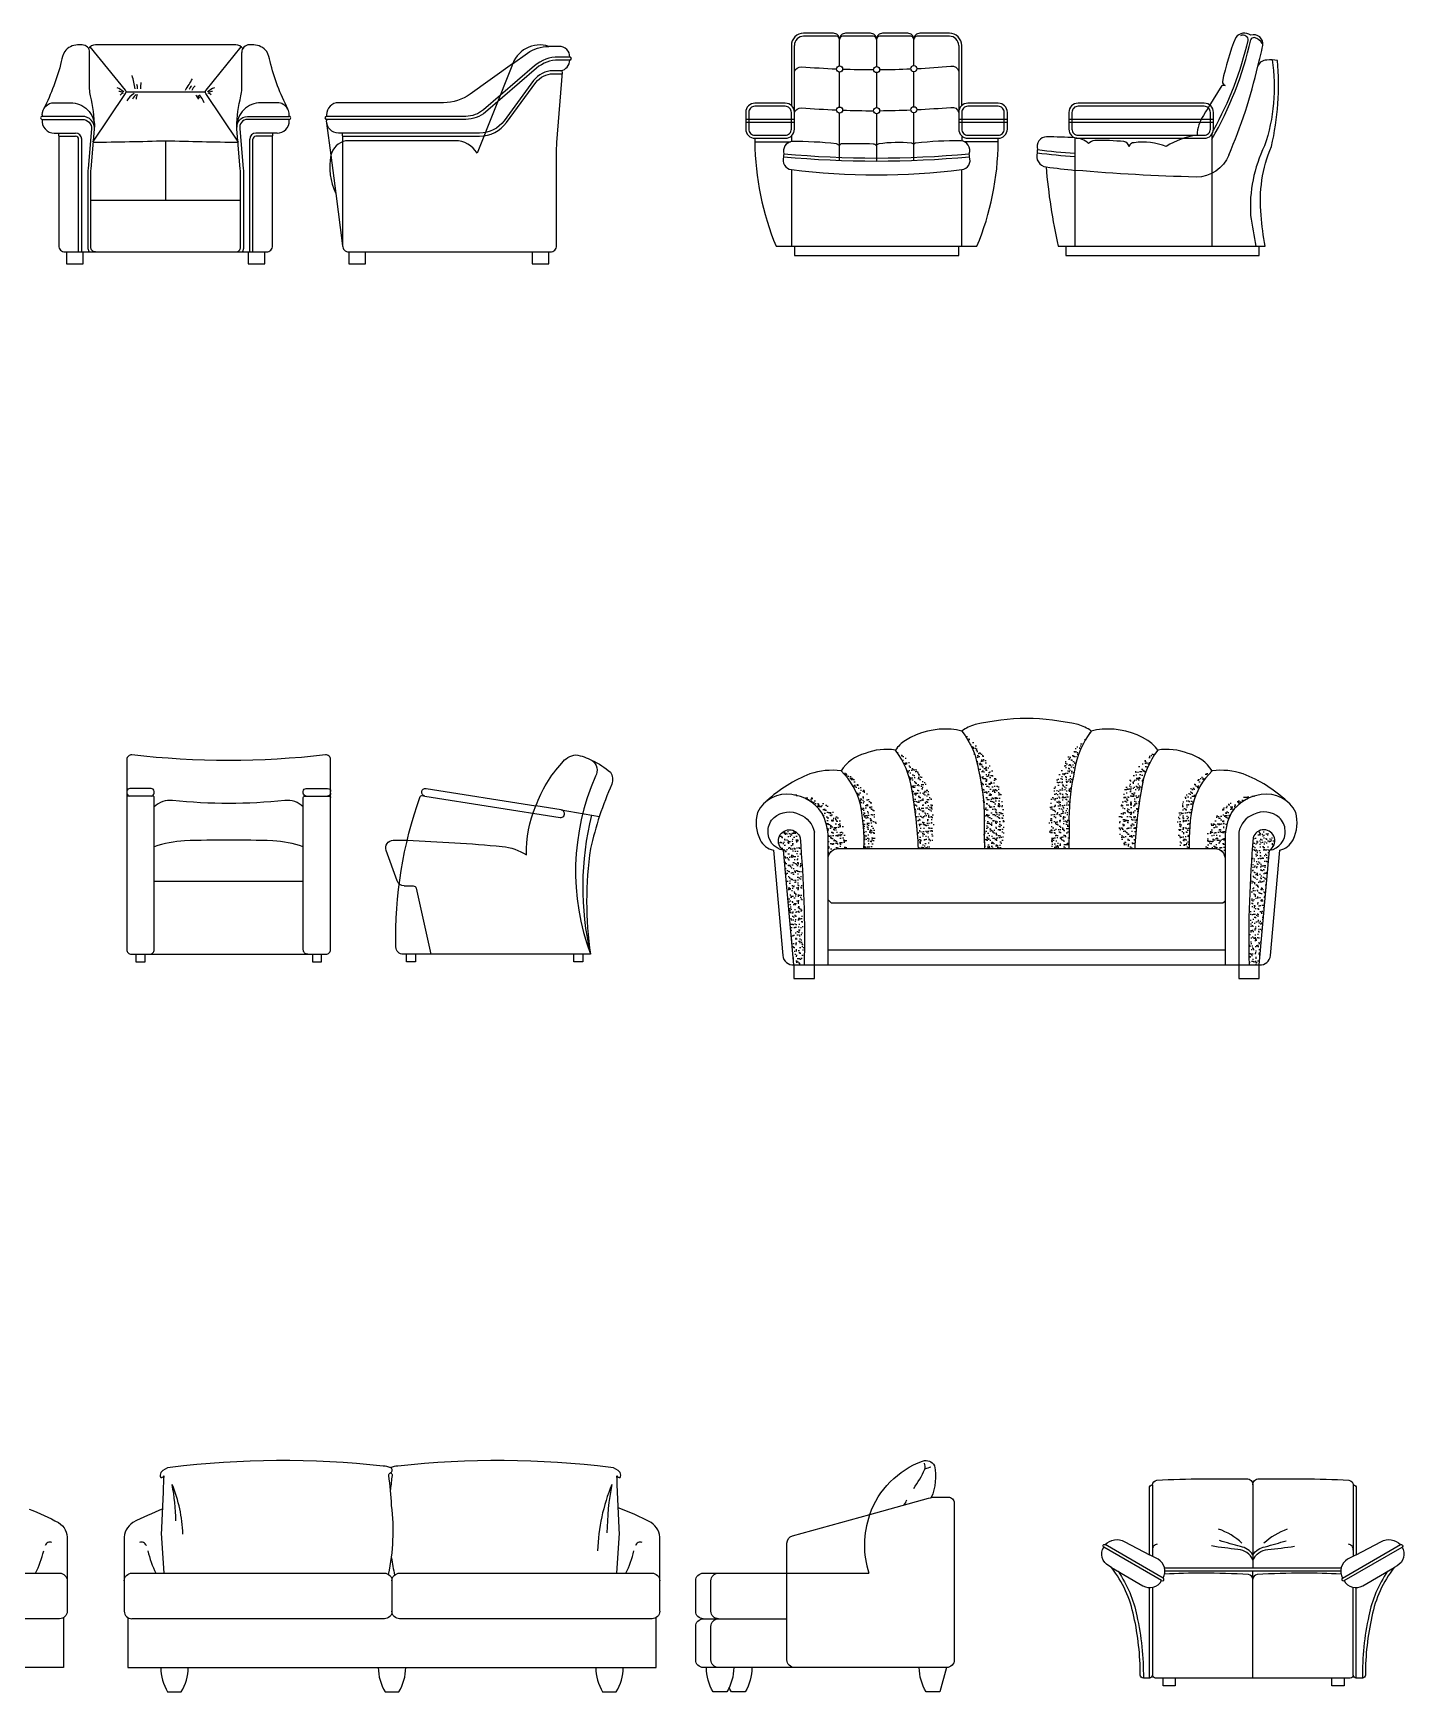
# Model space of a CAD drawing. Header units: inches. Extents: x 11 to 53.5, y 7.4 to 32.2.
# Drawn here: x 15.99 to 20.5, y 20.63 to 26.08 of the extents above; entities that cross this region are included whole.
import ezdxf

# ---------------------------------------------------------------- set-up
doc = ezdxf.new("R2010")
doc.units = ezdxf.units.IN
doc.header["$MEASUREMENT"] = 0
for name, color, linetype in [('02', 2, 'Continuous'), ('4', 4, 'Continuous'), ('8', 8, 'Continuous')]:
    doc.layers.add(name, color=color, linetype=linetype)
pattern_1 = [(37.5, (23.440257, 29.12161), (-0.000629934, 0.019268238), [0, -0.0152, 0, -0.017, 0, -0.01625]), (7.5, (23.440257, 29.12161), (0.01769777, 0.02822146), [0, -0.0082, 0, -0.0137, 0, -0.00525]), (327.5, (23.427957, 29.12161), (0.03114142, 5.659e-05), [0, -0.005, 0, -0.018, 0, -0.0235]), (317.5, (23.427957, 29.12161), (0.03006127, 0.00877676), [0, -0.0025, 0, -0.0118, 0, -0.0135])]

msp = doc.modelspace()

# ---------------------------------------------------------------- hatches: boundary and pattern name
at = {"layer": '8'}
h = msp.add_hatch(dxfattribs=at)
h.set_pattern_fill('AR-SAND', color=256, scale=0.01, style=0)
h.set_pattern_definition(pattern_1)
h.paths.add_polyline_path([(19.0478, 23.7824, -0.127665), (19.1022, 23.6539, -0.054901), (19.1211, 23.4953, 0.019917), (19.1218, 23.3966), (19.1778, 23.3966, 0.276029)])
h = msp.add_hatch(dxfattribs=at)
h.set_pattern_fill('AR-SAND', color=256, scale=0.01, style=0)
h.set_pattern_definition(pattern_1)
h.paths.add_polyline_path([(19.4726, 23.7824, 0.127665), (19.4182, 23.6539, 0.054901), (19.3993, 23.4953, -0.019917), (19.3986, 23.3966), (19.3426, 23.3966, -0.276029)])
h = msp.add_hatch(dxfattribs=at)
h.set_pattern_fill('AR-SAND', color=256, scale=0.01, style=0)
h.set_pattern_definition(pattern_1)
h.paths.add_polyline_path([(18.8292, 23.7197, -0.124146), (18.8829, 23.592, -0.029551), (18.9048, 23.3966), (18.9424, 23.3966, 0.344651)])
h = msp.add_hatch(dxfattribs=at)
h.set_pattern_fill('AR-SAND', color=256, scale=0.01, style=0)
h.set_pattern_definition(pattern_1)
h.paths.add_polyline_path([(19.6912, 23.7197, 0.124146), (19.6376, 23.592, 0.029551), (19.6156, 23.3966), (19.5781, 23.3966, -0.344651)])
h = msp.add_hatch(dxfattribs=at)
h.set_pattern_fill('AR-SAND', color=256, scale=0.01, style=0)
h.set_pattern_definition(pattern_1)
h.paths.add_polyline_path([(18.6503, 23.6516, -0.142895), (18.7142, 23.541, -0.058224), (18.7255, 23.3966), (18.7506, 23.3966, 0.401088)])
h = msp.add_hatch(dxfattribs=at)
h.set_pattern_fill('AR-SAND', color=256, scale=0.01, style=0)
h.set_pattern_definition(pattern_1)
h.paths.add_polyline_path([(19.8701, 23.6516, 0.142895), (19.8062, 23.541, 0.058224), (19.795, 23.3966), (19.7699, 23.3966, -0.401088)])
h = msp.add_hatch(dxfattribs=at)
h.set_pattern_fill('AR-SAND', color=256, scale=0.01, style=0)
h.set_pattern_definition(pattern_1)
h.paths.add_polyline_path([(18.4886, 23.5736, -0.213108), (18.5865, 23.5149, -0.123633), (18.6077, 23.4303), (18.6077, 23.3628, -0.414214), (18.6415, 23.3966), (18.67, 23.3966, 0.440527)])
h = msp.add_hatch(dxfattribs=at)
h.set_pattern_fill('AR-SAND', color=256, scale=0.01, style=0)
h.set_pattern_definition(pattern_1)
h.paths.add_polyline_path([(20.0318, 23.5736, 0.213108), (19.9339, 23.5149, 0.123633), (19.9127, 23.4303), (19.9127, 23.3628, 0.414214), (19.879, 23.3966), (19.8504, 23.3966, -0.440527)])
h = msp.add_hatch(dxfattribs=at)
h.set_pattern_fill('AR-SAND', color=256, scale=0.01, style=0)
h.set_pattern_definition(pattern_1)
h.paths.add_polyline_path([(18.529, 23.0141), (18.4952, 23.0141), (18.4615, 23.3909, -1.605544), (18.5158, 23.4218, -0.003436)])
h = msp.add_hatch(dxfattribs=at)
h.set_pattern_fill('AR-SAND', color=256, scale=0.01, style=0)
h.set_pattern_definition(pattern_1)
h.paths.add_polyline_path([(19.9915, 23.0141), (20.0252, 23.0141), (20.059, 23.3909, 1.605544), (20.0046, 23.4218, 0.003436)])

# ---------------------------------------------------------------- linework, layer by layer
at = {"layer": '02'}
for p, q in [((18.6453, 25.968), (18.6453, 26.0554)), ((18.7669, 26.0554), (18.7669, 25.9659)), ((18.8895, 25.9689), (18.8895, 26.0554)), ((18.6453, 25.833), (18.6453, 25.948)), ((18.7669, 25.9459), (18.7669, 25.8309)), ((18.8895, 25.8339), (18.8895, 25.9489)), ((16.2999, 25.8825), (16.5604, 25.8825)), ((18.3369, 25.7929), (18.4969, 25.7929)), ((18.3369, 25.7829), (18.4969, 25.7829)), ((18.6453, 25.6577), (18.6453, 25.813)), ((18.7669, 25.8109), (18.7669, 25.6554)), ((18.8895, 25.6577), (18.8895, 25.8139)), ((19.0369, 25.7929), (19.1969, 25.7929)), ((19.0369, 25.7829), (19.1969, 25.7829)), ((19.3993, 25.7929), (19.8743, 25.7929)), ((19.3993, 25.7829), (19.8743, 25.7829)), ((16.0789, 25.7373), (16.1339, 25.7373)), ((16.1439, 25.3573), (16.1439, 25.7273)), ((16.1539, 25.3573), (16.1539, 25.7273)), ((16.7064, 25.3573), (16.7064, 25.7273)), ((16.7164, 25.3573), (16.7164, 25.7273)), ((16.7964, 25.7473), (16.7264, 25.7473)), ((16.7814, 25.7373), (16.7264, 25.7373)), ((16.4301, 25.5264), (16.4301, 25.7223)), ((18.3669, 25.7184), (18.4838, 25.7184)), ((19.1669, 25.7184), (19.0565, 25.7184)), ((16.6764, 25.5264), (16.1839, 25.5264)), ((17.7306, 23.5233), (17.856, 23.5018)), ((18.6077, 23.0641), (19.9127, 23.0641)), ((19.674, 21.3056), (19.674, 21.0709)), ((20.004, 21.3056), (20.004, 21.0316)), ((20.334, 21.3056), (20.334, 21.0716)), ((19.7041, 20.9909), (19.5136, 21.1009)), ((19.7091, 20.9995), (19.5186, 21.1095)), ((20.2988, 20.9995), (20.4893, 21.1095)), ((20.3038, 20.9909), (20.4943, 21.1009)), ((20.2938, 21.0316), (19.7141, 21.0316)), ((20.2928, 21.0216), (19.7151, 21.0216)), ((20.004, 20.6706), (20.004, 21.0216)), ((19.664, 20.6706), (19.664, 20.9684)), ((20.344, 20.6706), (20.344, 20.9684))]:
    msp.add_line(p, q, dxfattribs=at)
for points in [[(19.0369, 26.0354, 0.414214), (19.0069, 26.0654), (18.8995, 26.0654, 0.414214), (18.8895, 26.0554, 0.414214), (18.8795, 26.0654), (18.7769, 26.0654, 0.414214), (18.7669, 26.0554, 0.414214), (18.7569, 26.0654), (18.6553, 26.0654, 0.414214), (18.6453, 26.0554, 0.414214), (18.6353, 26.0654), (18.5269, 26.0654, 0.414214), (18.4969, 26.0354)], [(19.9647, 26.0684, -0.589447), (19.9874, 26.0518, -0.069243), (19.874, 25.7562, 0.822874)], [(16.191, 25.7173), (16.2983, 25.8771, 0.323317), (16.2977, 25.8887), (16.1822, 26.0312)], [(16.6693, 25.7173), (16.562, 25.8771, -0.323317), (16.5626, 25.8887), (16.6781, 26.0312)], [(17.7586, 25.9973), (17.7212, 25.9973, 0.17934), (17.643, 25.9684), (17.4751, 25.8241, -0.17934), (17.4165, 25.8023), (16.9586, 25.8023)], [(17.7586, 25.9873), (17.7212, 25.9873, 0.17934), (17.6495, 25.9608), (17.4816, 25.8165, -0.17934), (17.4165, 25.7923), (16.9586, 25.7923)], [(17.5678, 25.9674), (17.4536, 25.6809, 0.27223), (17.3819, 25.7223), (17.0217, 25.7223, 0.280439), (16.973, 25.6746)], [(17.0117, 25.7373), (17.4619, 25.7373, 0.238541), (17.5505, 25.7822), (17.6474, 25.9138, -0.238541), (17.7037, 25.9423), (17.7338, 25.9423)], [(18.4969, 25.9504, -0.281903), (18.5203, 25.9654, 0.009738), (18.6353, 25.9584, 0.009738)], [(18.6553, 25.9576, 0.008594), (18.7569, 25.9559, 0.008594)], [(18.7769, 25.956, 0.00868), (18.8795, 25.9585, 0.00868)], [(18.8994, 25.9594, 0.00944), (19.0108, 25.9669, -0.391109), (19.0369, 25.9504)], [(19.9245, 25.6753, 0.050335), (20.0199, 25.9673, 0.050075)], [(20.0675, 25.9883, -0.120299), (20.0424, 25.7053, 0.130495), (19.9966, 25.4767, 0.015564), (20.0143, 25.3754, 9.540526)], [(16.1989, 25.3573, -0.414214), (16.1839, 25.3723), (16.1839, 25.6042, -0.02182), (16.185, 25.6304), (16.1964, 25.76, 0.431734), (16.1564, 25.8023), (16.0239, 25.8023)], [(16.0239, 25.7923), (16.1564, 25.7923, -0.429742), (16.1864, 25.7609), (16.1751, 25.6314, 0.021975), (16.1739, 25.6042), (16.1739, 25.3723, 0.162278), (16.1789, 25.3573)], [(16.6614, 25.3573, 0.414214), (16.6764, 25.3723), (16.6764, 25.6042, 0.02182), (16.6752, 25.6304), (16.6639, 25.76, -0.457742), (16.6988, 25.8023), (16.8364, 25.8023)], [(16.8364, 25.7923), (16.6988, 25.7923, 0.464869), (16.6739, 25.7609), (16.6852, 25.6314, -0.021975), (16.6864, 25.6042), (16.6864, 25.3723, -0.162278), (16.6814, 25.3573)], [(18.4969, 25.8154, -0.281903), (18.5203, 25.8304, 0.009738), (18.6353, 25.8234, 0.009738)], [(18.6553, 25.8226, 0.008594), (18.7569, 25.8209)], [(18.7769, 25.821, 0.00868), (18.8795, 25.8235)], [(18.8994, 25.8244, 0.00944), (19.0108, 25.8319, -0.391109), (19.0369, 25.8154)], [(19.8418, 25.8054, 0.139518), (19.8204, 25.7404, 0.107193), (19.7194, 25.7035, 0.12568), (19.614, 25.7157, 0.346217), (19.5968, 25.7034, 0.304326), (19.5804, 25.7194, 0.028844), (19.484, 25.723, 0.146907), (19.4635, 25.7132, 0.190234), (19.4193, 25.731)], [(19.9245, 25.6753, -0.308991), (19.8177, 25.6028, -0.015641), (19.4201, 25.6249)], [(18.4869, 25.6273, 0.060158), (19.0469, 25.6273)], [(19.3243, 25.6362, 0.005122), (19.4201, 25.6249)], [(19.0478, 23.7824, -0.127665), (19.1022, 23.6539, -0.054901), (19.1211, 23.4953, 0.019917), (19.1218, 23.3966, 0.019917)], [(19.4726, 23.7824, 0.127665), (19.4182, 23.6539, 0.054901), (19.3993, 23.4953, -0.019917), (19.3986, 23.3966)], [(18.9048, 23.3966, 0.029551), (18.8829, 23.592, 0.124146), (18.8292, 23.7197)], [(19.6912, 23.7197, 0.124146), (19.6376, 23.592, 0.029551), (19.6156, 23.3966)], [(18.7255, 23.3966, 0.058224), (18.7142, 23.541, 0.142895), (18.6503, 23.6516)], [(19.8701, 23.6516, 0.142895), (19.8062, 23.541, 0.058224), (19.795, 23.3966)], [(16.8823, 23.534, 0.213686), (16.8217, 23.5543, -0.020826), (16.6373, 23.544, -0.020826), (16.453, 23.5543, 0.213686), (16.3923, 23.534)], [(17.2823, 23.5691), (17.7267, 23.4986, 1.001135), (17.7306, 23.5233), (17.6473, 23.5365)], [(17.224, 23.424, -0.010401), (17.5361, 23.4037, -0.113994), (17.616, 23.3754, -0.105087), (17.6473, 23.5365, -0.104502)], [(18.4952, 23.0141), (18.4615, 23.3909, -0.397992), (18.4103, 23.4562, -0.207629), (18.4299, 23.4983, -0.302988), (18.5142, 23.5089, -0.252842), (18.5627, 23.4499)], [(20.0252, 23.0141), (20.059, 23.3909, 0.397992), (20.1101, 23.4562, 0.207629), (20.0906, 23.4983, 0.302988), (20.0062, 23.5089, 0.252842), (19.9577, 23.4499)], [(18.4615, 23.3909, -1.454103), (18.5153, 23.4322, -0.027584), (18.529, 23.0141, -0.816235)], [(20.059, 23.3909, 1.454103), (20.0052, 23.4322, 0.027584), (19.9915, 23.0141, 0.816235)], [(17.2145, 23.274), (17.2437, 23.274, -0.351524), (17.2535, 23.2661), (17.3017, 23.049)], [(18.744, 21.2067, 0.163197), (18.7416, 21.0156)], [(20.004, 21.0581, 0.284643), (19.9549, 21.0937, -0.018793), (19.868, 21.1049)], [(20.004, 21.0759, 0.212848), (19.9638, 21.1027, -0.012523), (19.8947, 21.1227)], [(20.0042, 21.0581, -0.284643), (20.0534, 21.0935, 0.018793), (20.1404, 21.1043, 0.018793)], [(20.0043, 21.0759, -0.212848), (20.0445, 21.1025, 0.012523), (20.1137, 21.1222, 0.012523)], [(18.2474, 20.7056, -0.414214), (18.2224, 20.7306), (18.2224, 20.8406, -0.414214), (18.2474, 20.8656, -0.414214), (18.2224, 20.8906), (18.2224, 20.9906, -0.414214), (18.2474, 21.0156)], [(19.5609, 21.0216, -0.101496), (19.6225, 20.8755, -0.05638), (19.644, 20.6706, 0.194096)], [(20.447, 21.0216, 0.101496), (20.3854, 20.8755, 0.05638), (20.364, 20.6706, -0.194096)]]:
    msp.add_lwpolyline(points, format="xyb", dxfattribs=at)
for points in [[(18.3669, 25.7404), (18.4669, 25.7404, 0.414214), (18.4869, 25.7604), (18.4869, 25.8154, 0.414214), (18.4669, 25.8354), (18.3669, 25.8354, 0.414214), (18.3469, 25.8154), (18.3469, 25.7604, 0.414214)], [(19.0669, 25.7404), (19.1669, 25.7404, 0.414214), (19.1869, 25.7604), (19.1869, 25.8154, 0.414214), (19.1669, 25.8354), (19.0669, 25.8354, 0.414214), (19.0469, 25.8154), (19.0469, 25.7604, 0.414214)], [(19.4293, 25.7404), (19.8443, 25.7404, 0.414214), (19.8643, 25.7604), (19.8643, 25.8154, 0.414214), (19.8443, 25.8354), (19.4293, 25.8354, 0.414214), (19.4093, 25.8154), (19.4093, 25.7604, 0.414214)]]:
    msp.add_lwpolyline(points, format="xyb", close=True, dxfattribs=at)
for centre in [(18.6453, 25.958), (18.7669, 25.9559), (18.8895, 25.9589), (18.8895, 25.8239), (18.6453, 25.823), (18.7669, 25.8209)]:
    msp.add_circle(centre, 0.01, dxfattribs=at)
for centre, radius, start, end in [((18.8621, 26.3122), 1.1645, 329.8667, 347.1569), ((20.0072, 26.0512), 0.01, 83.3621, 167.0912), ((20.0021, 26.0251), 0.0365, 25.5934, 80.0372), ((16.2249, 25.8009), 0.1058, 50.4342, 64.6782), ((16.0607, 25.8515), 0.2723, 8.8088, 18.2093), ((16.3057, 25.8956), 0.0321, 355.8401, 21.58), ((16.4658, 25.8987), 0.1184, 172.6203, 182.6367), ((15.6658, 26.4279), 0.9893, 326.942, 329.4849), ((16.5501, 25.8736), 0.0459, 140.7573, 157.4552), ((16.5519, 25.8722), 0.0393, 129.0614, 157.1408), ((16.6354, 25.8009), 0.1058, 115.3218, 129.5658), ((16.2135, 25.6406), 0.2518, 72.5192, 75.5982), ((16.2933, 25.8619), 0.0168, 100.5504, 141.324), ((16.368, 25.8111), 0.0783, 122.4165, 147.6503), ((16.3809, 25.8235), 0.0702, 133.1796, 149.4418), ((16.4149, 25.8508), 0.0824, 163.1751, 174.1815), ((16.4265, 25.7904), 0.1312, 31.2309, 38.2947), ((16.5572, 25.8822), 0.0243, 205.5861, 228.2117), ((16.4652, 25.8101), 0.0985, 22.16, 39.504), ((16.5669, 25.8619), 0.0168, 38.676, 79.4496), ((16.6467, 25.6406), 0.2518, 104.4018, 107.4808), ((16.1339, 25.7273), 0.02, 0, 90), ((16.1339, 25.7273), 0.01, 0, 90), ((16.7264, 25.7273), 0.02, 90, 180), ((16.7264, 25.7273), 0.01, 90, 180), ((18.7669, 28.9898), 3.3243, 264.7437, 275.2563), ((19.5159, 27.3541), 1.6861, 262.4848, 266.7152), ((19.5168, 27.3648), 1.6861, 262.4848, 266.6843), ((18.7669, 28.9898), 3.3343, 264.7437, 275.2563), ((18.8861, 21.3649), 0.0404, 348.7112, 16.8111), ((18.5313, 21.5423), 0.4359, 325.21, 334.8304), ((18.9746, 21.2514), 0.1163, 104.4424, 114.812), ((15.8088, 21.1821), 0.6545, 0.464, 10.9691), ((16.0221, 21.1289), 0.4646, 1.8323, 22.4952), ((18.469, 21.0696), 0.6195, 157.5048, 178.1677), ((18.7535, 21.1406), 0.8727, 169.0309, 179.536), ((18.7653, 21.3001), 0.1106, 326.9679, 336.5203), ((19.0414, 21.0968), 0.3171, 159.3881, 159.7323), ((19.8149, 20.9481), 0.2258, 47.2017, 70.1945), ((20.1928, 20.9472), 0.2258, 109.5534, 132.5463), ((16.0498, 21.1007), 0.0168, 67.8939, 161.8685), ((16.3505, 21.1007), 0.0168, 18.1315, 112.1061), ((17.9902, 21.1007), 0.0168, 67.8939, 161.8685), ((19.6909, 21.0934), 0.0171, 94.4162, 185.9225), ((20.317, 21.0934), 0.0171, 354.0775, 85.5838), ((15.6688, 21.1784), 0.3713, 334.0059, 345.9878), ((16.7315, 21.1784), 0.3713, 194.0122, 205.9941), ((17.6092, 21.1784), 0.3713, 334.0059, 345.9878), ((20.294, 21.0716), 0.04, 358.9452, 0)]:
    msp.add_arc(centre, radius, start, end, dxfattribs=at)
at = {"layer": '4'}
for p, q in [((18.4869, 25.7381), (18.4869, 25.7191)), ((19.0469, 25.7381), (19.0469, 25.7217)), ((19.4193, 25.7322), (19.4193, 25.3754)), ((19.8693, 25.7438), (19.8693, 25.3754)), ((16.3023, 23.579), (16.3023, 23.579)), ((16.3923, 23.579), (16.3923, 23.579)), ((17.6473, 23.5365), (17.6473, 23.5365)), ((16.3923, 23.289), (16.8823, 23.289)), ((18.4952, 23.0141), (20.0252, 23.0141)), ((18.1974, 20.8656), (18.4724, 20.8656))]:
    msp.add_line(p, q, dxfattribs=at)
for points in [[(19.0469, 25.8378), (19.0469, 26.0354, 0.414214), (19.0069, 26.0754), (18.9095, 26.0754, 0.414214), (18.8895, 26.0554, 0.414214), (18.8695, 26.0754), (18.7869, 26.0754, 0.414214), (18.7669, 26.0554, 0.414214), (18.7469, 26.0754), (18.6653, 26.0754, 0.414214), (18.6453, 26.0554, 0.414214), (18.6253, 26.0754), (18.5269, 26.0754, 0.414214), (18.4869, 26.0354), (18.4869, 25.8378, 0.184483)], [(20.0443, 25.3754, -0.024971), (20.0311, 25.4773, -0.127252), (20.0653, 25.7034, 0.07521), (20.0853, 25.9858, 0.098896), (20.0496, 25.9873, 0.292609), (20.0199, 25.9673, 0.011714), (20.037, 26.0354, 0.555929), (19.9974, 26.0689, 0.408957), (19.9476, 26.0612, 0.043475), (19.9039, 25.9172, 0.309139), (19.9127, 25.9032, 0.400174), (19.8983, 25.898, 0.005467), (19.8418, 25.8054)], [(16.0239, 25.8073, -0.414316), (16.0639, 25.8473), (16.1167, 25.8473, -0.418476), (16.1961, 25.7672, 0.057552), (16.1829, 25.8695, -0.059476), (16.1801, 25.893), (16.1801, 26.0123, 0.414213), (16.1551, 26.0373)], [(16.1551, 26.0373), (16.1406, 26.0373, 0.227644), (16.098, 26.0155, 0.097323), (16.087, 25.9823, -0.056336), (16.0287, 25.8264, 0.124723)], [(16.6838, 26.0253, 0.230272), (16.661, 26.0373), (16.1993, 26.0373, 0.230032), (16.1765, 26.0253)], [(16.8315, 25.8264, 0.27387), (16.7964, 25.8473), (16.7435, 25.8473, 0.418476), (16.6641, 25.7672, -0.057552), (16.6773, 25.8695, 0.059476), (16.6801, 25.893), (16.6801, 26.0123, -0.137546)], [(16.7964, 25.7473, 0.414214), (16.8364, 25.7873), (16.8364, 25.7923, 1.000002), (16.8364, 25.8023), (16.8364, 25.8073, 0.124718), (16.8315, 25.8264, -0.056336), (16.7733, 25.9823, 0.097323), (16.7622, 26.0155, 0.227644), (16.7196, 26.0373), (16.7051, 26.0373, 0.414214), (16.6801, 26.0123)], [(17.6947, 25.3573, 0.414214), (17.7147, 25.3773), (17.7147, 25.6779, -0.019389), (17.7162, 25.7167), (17.7341, 25.9471, 0.428065), (17.7291, 25.9523, 0.359347), (17.7586, 25.9873, 1), (17.7586, 25.9973, 0.414214), (17.7236, 26.0323), (17.6893, 26.0323, 0.421708), (17.5678, 25.9674)], [(17.5703, 25.9748), (17.6196, 26.01, -0.156176), (17.6893, 26.0323)], [(18.3669, 25.7304), (18.4669, 25.7304, 0.414214), (18.4969, 25.7604), (18.4969, 26.0354)], [(19.0369, 26.0354), (19.0369, 25.7604, 0.414214), (19.0669, 25.7304), (19.1669, 25.7304)], [(17.5703, 25.9748), (17.4307, 25.8752, -0.156176), (17.3436, 25.8473), (16.9986, 25.8473, 0.414214), (16.9586, 25.8073), (16.9586, 25.8023, 1), (16.9586, 25.7923), (16.9586, 25.7873, 0.045294)], [(17.7291, 25.9523), (17.7037, 25.9523, 0.238541), (17.6393, 25.9197), (17.5425, 25.7881, -0.238541), (17.4619, 25.7473), (16.9986, 25.7473, -0.414214), (16.9586, 25.7873, -0.351012)], [(18.4669, 25.8454), (18.3669, 25.8454, 0.414214), (18.3369, 25.8154), (18.3369, 25.7604, 0.414214), (18.3669, 25.7304), (18.3669, 25.7184, 0.097118), (18.4369, 25.3754), (19.0969, 25.3754)], [(18.4969, 25.8154, 0.414213), (18.4669, 25.8454)], [(19.0969, 25.3754, 0.097118), (19.1669, 25.7184), (19.1669, 25.7304, 0.414214), (19.1969, 25.7604), (19.1969, 25.8154, 0.414214), (19.1669, 25.8454), (19.0669, 25.8454, 0.414214), (19.0369, 25.8154)], [(19.8443, 25.8454), (19.4293, 25.8454, 0.414214), (19.3993, 25.8154), (19.3993, 25.7604)], [(19.4293, 25.7304), (19.8443, 25.7304, 0.414214), (19.8743, 25.7604), (19.8743, 25.8154, 0.414213), (19.8443, 25.8454)], [(16.0239, 25.8073), (16.0239, 25.8023, 1.000002), (16.0239, 25.7923, 0.446363), (16.0639, 25.7473), (16.1339, 25.7473)], [(16.9592, 25.7801), (16.973, 25.6746, 0.163297), (16.9893, 25.5492), (17.0117, 25.3773, 0.414214), (17.0317, 25.3573), (17.6947, 25.3573)], [(16.0789, 25.7473, 0.279707), (16.0789, 25.7373), (16.0789, 25.3773, 0.414214), (16.0989, 25.3573), (16.7614, 25.3573)], [(16.7614, 25.3573, 0.414214), (16.7814, 25.3773), (16.7814, 25.7373, 0.279707), (16.7814, 25.7473)], [(17.0117, 25.7473, 0.279707), (17.0117, 25.7373), (17.0117, 25.3773)], [(19.4193, 25.7322, 0.000293), (19.326, 25.7354, 0.49217), (19.2962, 25.6932, 0.164398), (19.2953, 25.6825, 0.474276), (19.3243, 25.6362, 0.035634), (19.3643, 25.3754), (20.0443, 25.3754)], [(16.191, 25.7173, 0.005214), (16.4301, 25.7223, 0.004239), (16.6693, 25.7173, 0.004328)], [(19.0469, 25.3754), (19.0469, 25.6273, 0.482686), (19.0723, 25.6695, 0.083564), (19.0714, 25.6794, 0.499348), (19.044, 25.722, 0.027394), (18.8966, 25.7146, 0.260788), (18.889, 25.7097, 0.264441), (18.8807, 25.7147, 0.055809), (18.7749, 25.7119, 0.233348), (18.7662, 25.7062, 0.19576), (18.7562, 25.7114, 0.017149), (18.6535, 25.7119, 0.300499), (18.6448, 25.7069), (18.6351, 25.7122, 0.031287), (18.4878, 25.7193, 0.456544), (18.4623, 25.6794, 0.083564), (18.4614, 25.6695, 0.482686), (18.4869, 25.6273), (18.4869, 25.3754)], [(20.1167, 23.551, 0.095913), (19.9725, 23.6418, 0.114666), (19.8701, 23.6516, 0.192215), (19.791, 23.709, 0.138794), (19.6912, 23.7197, 0.112545), (19.6585, 23.7518, 0.154805), (19.5087, 23.7887, 0.053366), (19.4726, 23.7824, 0.104515), (19.4293, 23.8037, 0.05055), (19.2602, 23.8241, 0.05055), (19.0911, 23.8037, 0.104515), (19.0478, 23.7824, 0.053366), (19.0117, 23.7887, 0.154805), (18.8619, 23.7518, 0.112545), (18.8292, 23.7197, 0.138794), (18.7294, 23.709, 0.192215), (18.6503, 23.6516, 0.114666), (18.5479, 23.6418, 0.095555), (18.4059, 23.5528, 0.117007)], [(16.9573, 23.049, 0.414214), (16.9723, 23.064), (16.9723, 23.6891, 0.447799), (16.9556, 23.704, -0.056706), (16.319, 23.704, 0.447799), (16.3023, 23.6891), (16.3023, 23.064, 0.414214), (16.3173, 23.049), (16.9573, 23.049)], [(17.1868, 23.0734, -0.091639), (17.2667, 23.5675, -0.360815), (17.2722, 23.5707), (17.2823, 23.5691, -1), (17.2862, 23.5938), (17.6473, 23.5365, -0.098758), (17.7323, 23.6774, -0.204943), (17.7781, 23.704, -0.090954), (17.8319, 23.6859, -0.068555), (17.8921, 23.6473, -0.244846), (17.8966, 23.6082, 0.046822), (17.8266, 23.3963, 0.073765), (17.8267, 23.049)], [(17.8319, 23.6859, -0.385608), (17.8428, 23.6339, 0.194848), (17.8267, 23.049)], [(16.3823, 23.569, 0.414214), (16.3923, 23.579), (16.3923, 23.584, 0.414214), (16.3823, 23.594), (16.3123, 23.594, 0.414214), (16.3023, 23.584)], [(16.3023, 23.579, 0.414214), (16.3123, 23.569)], [(16.3873, 23.569), (16.3073, 23.569, 0.414214), (16.3023, 23.564)], [(16.3773, 23.049, 0.414214), (16.3923, 23.064), (16.3923, 23.564, 0.414214), (16.3873, 23.569)], [(16.8923, 23.569, -0.414214), (16.8823, 23.579), (16.8823, 23.584, -0.414214), (16.8923, 23.594), (16.9623, 23.594, -0.414214), (16.9723, 23.584)], [(16.8973, 23.049, -0.414214), (16.8823, 23.064), (16.8823, 23.564, -0.414214), (16.8873, 23.569), (16.9673, 23.569)], [(16.9723, 23.579, -0.414214), (16.9623, 23.569)], [(16.9673, 23.569, -0.414214), (16.9723, 23.564)], [(18.6077, 23.0141), (18.6077, 23.4303, 0.123633), (18.5865, 23.5149, 0.213108), (18.4886, 23.5736, 0.337401), (18.3757, 23.5149)], [(20.0318, 23.5736, 0.213108), (19.9339, 23.5149, 0.123633), (19.9127, 23.4303), (19.9127, 23.0141)], [(19.9577, 23.4499), (19.9577, 22.9691), (20.0252, 22.9691), (20.0252, 23.0141, 0.410618), (20.0617, 23.0448), (20.0927, 23.3909, 0.217934), (20.136, 23.4253, 0.190972), (20.1448, 23.5149, 0.337401), (20.0318, 23.5736)], [(18.3757, 23.5149, 0.190972), (18.3844, 23.4253, 0.217934), (18.4277, 23.3909), (18.4587, 23.0448, 0.410618), (18.4952, 23.0141), (18.4952, 22.9691), (18.5627, 22.9691), (18.5627, 23.4499)], [(16.8823, 23.402, 0.066974), (16.7823, 23.422, 0.013793), (16.4923, 23.422, 0.066974), (16.3923, 23.402)], [(17.2145, 23.274, -0.31595), (17.1909, 23.2905), (17.1548, 23.3905, -0.519815), (17.1783, 23.424), (17.224, 23.424, -0.027202)], [(18.6077, 23.3628, -0.414214), (18.6415, 23.3966), (19.879, 23.3966, -0.414214), (19.9127, 23.3628)], [(19.9127, 23.2278, -0.414214), (19.9015, 23.2166), (18.619, 23.2166), (18.6077, 23.2278)], [(17.8267, 23.049), (17.2118, 23.049, -0.40766), (17.1868, 23.0734, -0.03769)], [(17.1448, 21.3673, 0.058746), (16.4452, 21.3628, 0.20757), (16.4142, 21.3463, 0.217779), (16.4136, 21.3295, 0.339772), (16.4247, 21.3351, -0.002364)], [(17.1627, 21.0116, 0.085017), (17.1726, 21.2382, 0.024905), (17.1636, 21.3367, -0.33329), (17.1698, 21.3461, 0.633617), (17.1699, 21.362, 0.071668), (17.1448, 21.3673)], [(17.9217, 21.1469, -0.004098), (17.9134, 21.3351, 0.339772), (17.9245, 21.3295, 0.217779), (17.9238, 21.3463, 0.20757), (17.8929, 21.3628, 0.058746), (17.1933, 21.3673, 0.06896), (17.169, 21.3623)], [(18.4724, 21.114, -0.337102), (18.4907, 21.1381), (18.7446, 21.2085, -0.223628), (18.9184, 21.3839, -0.381727), (18.9571, 21.3684, -0.154969), (18.9466, 21.264, -0.045201)], [(16.4247, 21.0156, -0.003933), (16.4164, 21.1469, 0.004099), (16.4247, 21.3351)], [(17.169, 21.3458, -0.307707), (17.1745, 21.3367, 0.011616), (17.169, 21.2909, 0.011616)], [(20.324, 20.6706), (19.684, 20.6706, -0.414214), (19.674, 20.6806, -0.414214), (19.664, 20.6706), (19.644, 20.6706, -0.413505), (19.634, 20.6806, 0.053672), (19.6128, 20.8735, 0.116226), (19.5395, 21.034), (19.5301, 21.0394, -0.414214), (19.5136, 21.1009, -1), (19.5186, 21.1095, -0.342561), (19.5827, 21.119), (19.664, 21.0762), (19.664, 21.2956, -0.414214), (19.674, 21.3056, -0.400863), (19.6881, 21.3208, -0.013876), (19.839, 21.3256), (19.984, 21.3256, -0.414214), (20.004, 21.3056, -0.414214), (20.024, 21.3256), (20.169, 21.3256, -0.013876), (20.3199, 21.3208, -0.400863), (20.334, 21.3056, -0.414214), (20.344, 21.2956), (20.344, 21.0762), (20.4252, 21.119, -0.342561), (20.4893, 21.1095, -1), (20.4943, 21.1009, -0.414214), (20.4779, 21.0394), (20.4684, 21.034, 0.116226), (20.3952, 20.8735, 0.053672), (20.3739, 20.6806, -0.413505), (20.3639, 20.6706), (20.344, 20.6706, -0.414214), (20.334, 20.6806, -0.414214), (20.324, 20.6706)], [(18.7446, 21.2085), (18.9379, 21.262, -0.022394)], [(18.9379, 21.262, -0.067664), (18.9646, 21.2656), (19.0024, 21.2656, -0.414214), (19.0224, 21.2456), (19.0224, 20.7306, -0.414214), (18.9974, 20.7056), (18.9749, 20.6256), (18.9299, 20.6256, -0.136416), (18.9074, 20.7056)], [(15.9814, 21.226, -0.026675), (16.078, 21.1819, -0.281928), (16.1063, 21.1256), (16.1063, 20.8906, -0.261728)], [(16.4203, 21.2265, 0.027049), (16.3223, 21.1819, 0.281928), (16.294, 21.1256), (16.294, 20.8906, 0.414214), (16.319, 20.8656)], [(18.054, 20.8906), (18.054, 21.1256, 0.281928), (18.0257, 21.1819, 0.029791), (17.9176, 21.2304, -0.002279)], [(17.9134, 21.0156, 0.003933), (17.9217, 21.1469, -0.00182)], [(18.4974, 20.7056, -0.414214), (18.4724, 20.7306), (18.4724, 21.114)], [(17.1722, 21.0664, 0.02156), (17.1826, 21.0094, 0.016853)], [(19.5395, 21.034), (19.6426, 20.9744, 0.414214), (19.7041, 20.9909, 1), (19.7091, 20.9995, 0.414214), (19.6926, 21.061), (19.664, 21.0762)], [(20.344, 21.0762), (20.3153, 21.061, 0.414214), (20.2988, 20.9995, 1), (20.3038, 20.9909, 0.414214), (20.3653, 20.9744), (20.4684, 21.034)], [(15.2263, 20.9906, -0.414214), (15.2513, 21.0156), (16.0813, 21.0156, -0.414214), (16.1063, 20.9906)], [(16.294, 20.9906, -0.414214), (16.319, 21.0156), (17.149, 21.0156, -0.414214), (17.174, 20.9906), (17.174, 20.8906, -0.414214), (17.149, 20.8656), (16.319, 20.8656, -0.137571)], [(17.174, 20.9906, -0.414214), (17.199, 21.0156), (18.029, 21.0156, -0.414214), (18.054, 20.9906, -0.32771)], [(18.9974, 20.7056), (18.1974, 20.7056, -0.414214), (18.1724, 20.7306), (18.1724, 20.8406, -0.414214), (18.1974, 20.8656, -0.414214), (18.1724, 20.8906), (18.1724, 20.9906, -0.414214), (18.1974, 21.0156), (18.7416, 21.0156)], [(20.2939, 21.0122, 0.011483), (20.169, 21.0156, 0.013876), (20.0181, 21.0108, 0.400863), (20.004, 20.9956, 0.400863), (19.9899, 21.0108, 0.013876), (19.839, 21.0156, 0.011483), (19.7141, 21.0122)], [(16.1063, 20.8906, -0.414213), (16.0813, 20.8656), (15.2513, 20.8656, -0.137571)], [(18.054, 20.8906, -0.414213), (18.029, 20.8656), (17.199, 20.8656, -0.414214), (17.174, 20.8906)], [(16.0943, 20.7056), (15.2383, 20.7056), (15.2383, 20.8693, -0.261728)], [(18.042, 20.7056), (18.042, 20.8693, 0.261728)], [(16.414, 20.7056, 0.136416), (16.4365, 20.6256), (16.4815, 20.6256, 0.136416), (16.504, 20.7056)], [(17.129, 20.7056, 0.136416), (17.1515, 20.6256), (17.1965, 20.6256, 0.136416), (17.219, 20.7056)], [(17.844, 20.7056, 0.136416), (17.8665, 20.6256), (17.9115, 20.6256, 0.136416), (17.934, 20.7056)], [(18.2974, 20.7056, -0.136416), (18.2749, 20.6256), (18.2299, 20.6256, -0.136416), (18.2074, 20.7056)], [(18.3574, 20.7056, -0.136416), (18.3349, 20.6256), (18.2899, 20.6256, -0.02549), (18.2824, 20.6395, -0.02549)]]:
    msp.add_lwpolyline(points, format="xyb", dxfattribs=at)
for points in [[(16.973, 25.6746), (16.9893, 25.5492)], [(16.1039, 25.3573), (16.1039, 25.3173), (16.1589, 25.3173), (16.1589, 25.3573)], [(16.7014, 25.3573), (16.7014, 25.3173), (16.7564, 25.3173), (16.7564, 25.3573)], [(17.032, 25.3573), (17.032, 25.3173), (17.087, 25.3173), (17.087, 25.3573)], [(17.635, 25.3573), (17.635, 25.3173), (17.69, 25.3173), (17.69, 25.3573)], [(18.4969, 25.3754), (18.4969, 25.3454), (19.0369, 25.3454), (19.0369, 25.3754)], [(19.3893, 25.3754), (19.3893, 25.3454), (20.0243, 25.3454), (20.0243, 25.3754)], [(16.3323, 23.049), (16.3323, 23.024), (16.3623, 23.024), (16.3623, 23.049)], [(16.9123, 23.049), (16.9123, 23.024), (16.9423, 23.024), (16.9423, 23.049)], [(17.2517, 23.049), (17.2517, 23.024), (17.2217, 23.024), (17.2217, 23.049)], [(17.8017, 23.049), (17.8017, 23.024), (17.7717, 23.024), (17.7717, 23.049)], [(19.674, 20.9693), (19.674, 20.6806)], [(20.334, 20.6806), (20.334, 20.9693)], [(16.0943, 20.8693), (16.0943, 20.7056)], [(16.306, 20.8693), (16.306, 20.7056), (18.042, 20.7056)], [(19.749, 20.6706), (19.749, 20.6456), (19.709, 20.6456), (19.709, 20.6706)], [(20.304, 20.6706), (20.304, 20.6456), (20.264, 20.6456), (20.264, 20.6706)]]:
    msp.add_lwpolyline(points, dxfattribs=at)
for centre, radius, start, end in [((19.4293, 25.7604), 0.03, 180, 270), ((18.7694, 23.2704), 0.9684, 165.9043, 193.2196)]:
    msp.add_arc(centre, radius, start, end, dxfattribs=at)

doc.saveas('drawing.dxf')
